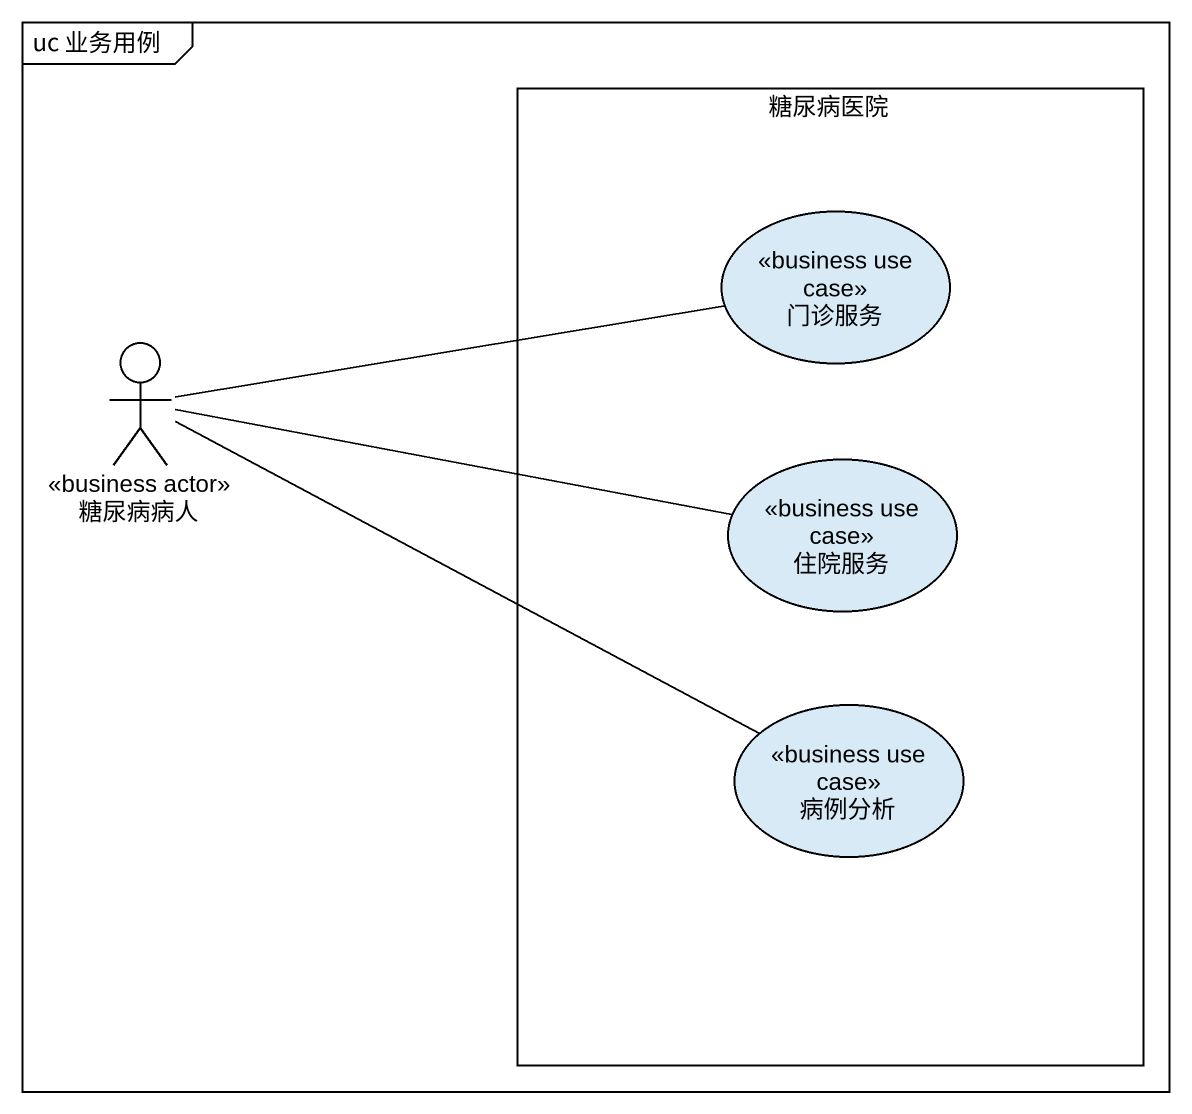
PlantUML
@startuml
mainframe uc 业务用例
rectangle 糖尿病医院 {
  usecase 门诊服务 <<business use case>>
  usecase 住院服务 <<business use case>>
  usecase 病例分析 <<business use case>>
}
actor 糖尿病病人 <<business actor>>
糖尿病病人 -right- 门诊服务
糖尿病病人 -right- 住院服务
糖尿病病人 -right- 病例分析
@enduml
